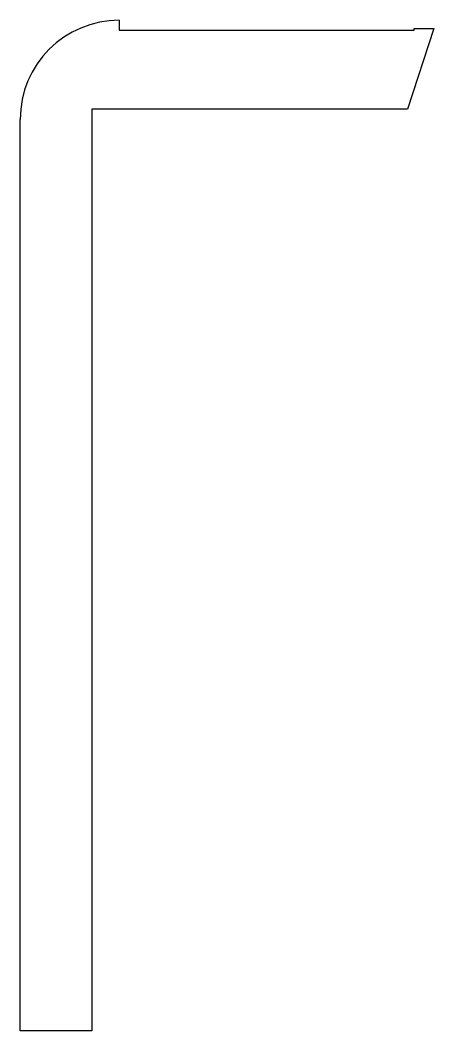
# Model space of a CAD drawing. Header units: millimetres. Extents: x -21 to 102, y -5 to 296.
import ezdxf

# ---------------------------------------------------------------- set-up
doc = ezdxf.new("R2010")
doc.units = ezdxf.units.MM

msp = doc.modelspace()

# ---------------------------------------------------------------- linework, layer by layer
at = {"color": 7, "linetype": 'Continuous', "lineweight": 25}
for p, q in [((8.2, 295.5), (8.2, 292.5)), ((8.2, 292.5), (95.94, 292.5)), ((101.8, 293), (93.98, 269)), ((95.94, 293), (101.8, 293)), ((95.94, 292.5), (95.94, 293)), ((93.98, 269), (0, 269)), ((0, 269), (0, -5)), ((-21.3, -5), (-21.3, 266)), ((0, -5), (-21.3, -5))]:
    msp.add_line(p, q, dxfattribs=at)
msp.add_arc((8.2, 266), 29.5, 90, 180, dxfattribs=at)

doc.saveas('drawing.dxf')
